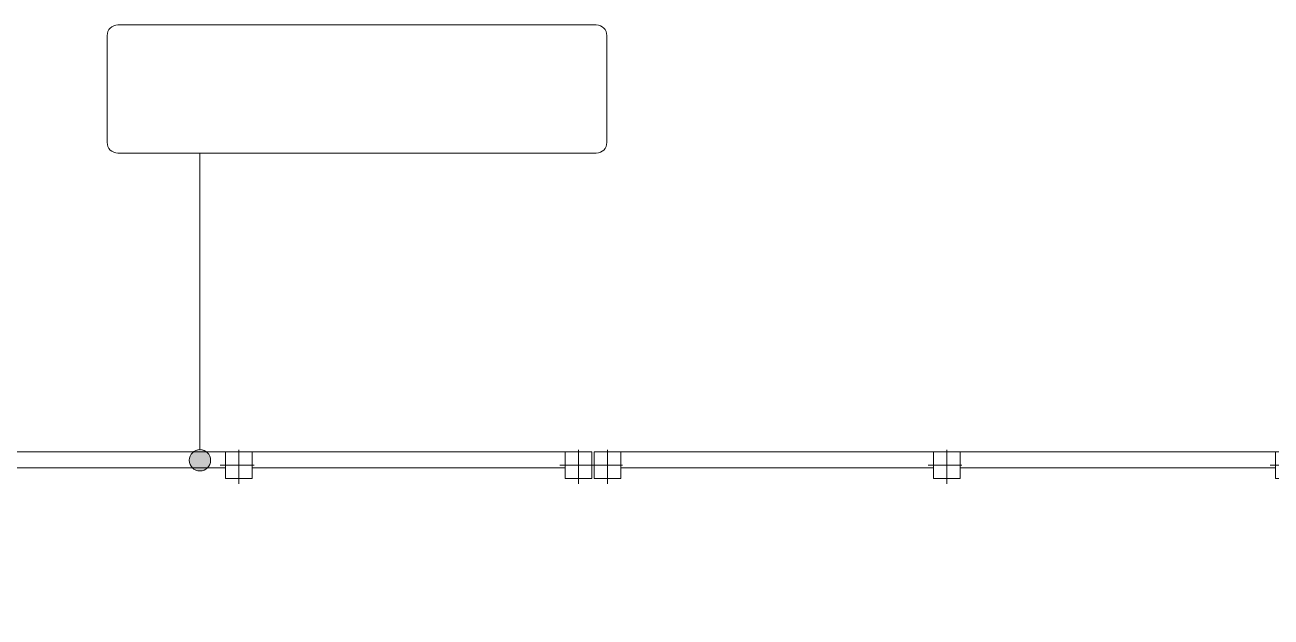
# Model space of a CAD drawing. Header units: metres. Extents: x 349703 to 349913, y 9282546 to 9282694.
# Drawn here: x 349771 to 349782.65, y 9282675.99 to 9282681.53 of the extents above; entities that cross this region are included whole.
import ezdxf

# ---------------------------------------------------------------- set-up
doc = ezdxf.new("R2010")
doc.units = ezdxf.units.M
doc.header["$LTSCALE"] = 0.25
doc.linetypes.add('DASHDOT', pattern=[3.556, 2.54, -0.508, 0, -0.508])
for name, color, linetype, lineweight in [('ARQ-FONDO', 253, 'CONTINUOUS', 9), ('COTAS', 94, 'CONTINUOUS', 18), ('TRAZO', 2, 'Continuous', 13)]:
    doc.layers.add(name, color=color, linetype=linetype, lineweight=lineweight)

# ---------------------------------------------------------------- blocks, each defined once
blk = doc.blocks.new('cp1-flat-2')
at = {"layer": 'ARQ-FONDO', "linetype": 'DASHDOT', "ltscale": 0.5}
for p, q in [((889467.785, -9185120.998), (889467.74, -9185120.651)), ((889467.936, -9185120.802), (889467.589, -9185120.848)), ((889464.639, -9185121.41), (889464.593, -9185121.063)), ((889464.79, -9185121.214), (889464.443, -9185121.259)), ((889461.466, -9185121.825), (889461.42, -9185121.478)), ((889461.617, -9185121.629), (889461.27, -9185121.674)), ((889458.316, -9185122.237), (889458.27, -9185121.89)), ((889458.467, -9185122.041), (889458.12, -9185122.086))]:
    blk.add_line(p, q, dxfattribs=at)
at = {"layer": 'ARQ-FONDO'}
for points in [[(889467.903, -9185120.933), (889467.87, -9185120.685), (889458.153, -9185121.956), (889458.185, -9185122.204), (889458.433, -9185122.171), (889458.42, -9185122.072), (889461.322, -9185121.693), (889461.335, -9185121.792), (889461.583, -9185121.759), (889461.57, -9185121.66), (889464.495, -9185121.278), (889464.508, -9185121.377), (889464.756, -9185121.344), (889464.743, -9185121.245), (889467.642, -9185120.866), (889467.655, -9185120.965)], [(889467.87, -9185120.685), (889467.622, -9185120.717), (889467.655, -9185120.965), (889467.903, -9185120.933)], [(889464.724, -9185121.096), (889464.476, -9185121.129), (889464.508, -9185121.377), (889464.756, -9185121.344)], [(889461.551, -9185121.511), (889461.303, -9185121.544), (889461.335, -9185121.792), (889461.583, -9185121.759)], [(889458.401, -9185121.924), (889458.153, -9185121.956), (889458.185, -9185122.204), (889458.433, -9185122.171)]]:
    blk.add_lwpolyline(points, close=True, dxfattribs=at)
blk = doc.blocks.new('CERCO PERIMETRICO')
at = {"layer": 'ARQ-FONDO', "xscale": -1, "rotation": 7.453784948315611}
for p in [(40488.444, 18505569.822, 210.136), (40498.264, 18505569.822, 210.136)]:
    blk.add_blockref('cp1-flat-2', p, dxfattribs=at)
blk = doc.blocks.new('*U947')
at = {"layer": 'cotas', "true_color": 0x000000}
h = blk.add_hatch(color=18, dxfattribs=at)
h.dxf.hatch_style = 1
edge = h.paths.add_edge_path()
edge.add_arc((2841.421, 1652.807), 0.1, 0, 360)
at = {"layer": 'TRAZO', "color": 18, "true_color": 0x000000}
for p, q in [((2841.421, 1652.707), (2841.421, 1649.933)), ((2840.653, 1649.933), (2845.126, 1649.933)), ((2840.553, 1648.833), (2840.553, 1649.833)), ((2845.226, 1649.833), (2845.226, 1648.833)), ((2840.653, 1648.733), (2845.126, 1648.733))]:
    blk.add_line(p, q, dxfattribs=at)
blk.add_circle((2841.421, 1652.807), 0.1, dxfattribs=at)
for centre, start, end in [((2840.653, 1649.833), 90, 180), ((2845.126, 1649.833), 0, 90), ((2840.653, 1648.833), 180, 270), ((2845.126, 1648.833), 270, 0)]:
    blk.add_arc(centre, 0.1, start, end, dxfattribs=at)

msp = doc.modelspace()

# ---------------------------------------------------------------- block references
at = {"layer": 'ARQ-FONDO', "xscale": -1, "rotation": 180}
msp.add_blockref('*U947', (346931.215, 9284330.265), dxfattribs=at)
at = {"layer": 'ARQ-FONDO'}
msp.add_blockref('CERCO PERIMETRICO', (-323.294, 0, -210.136), dxfattribs=at)

doc.saveas('drawing.dxf')
